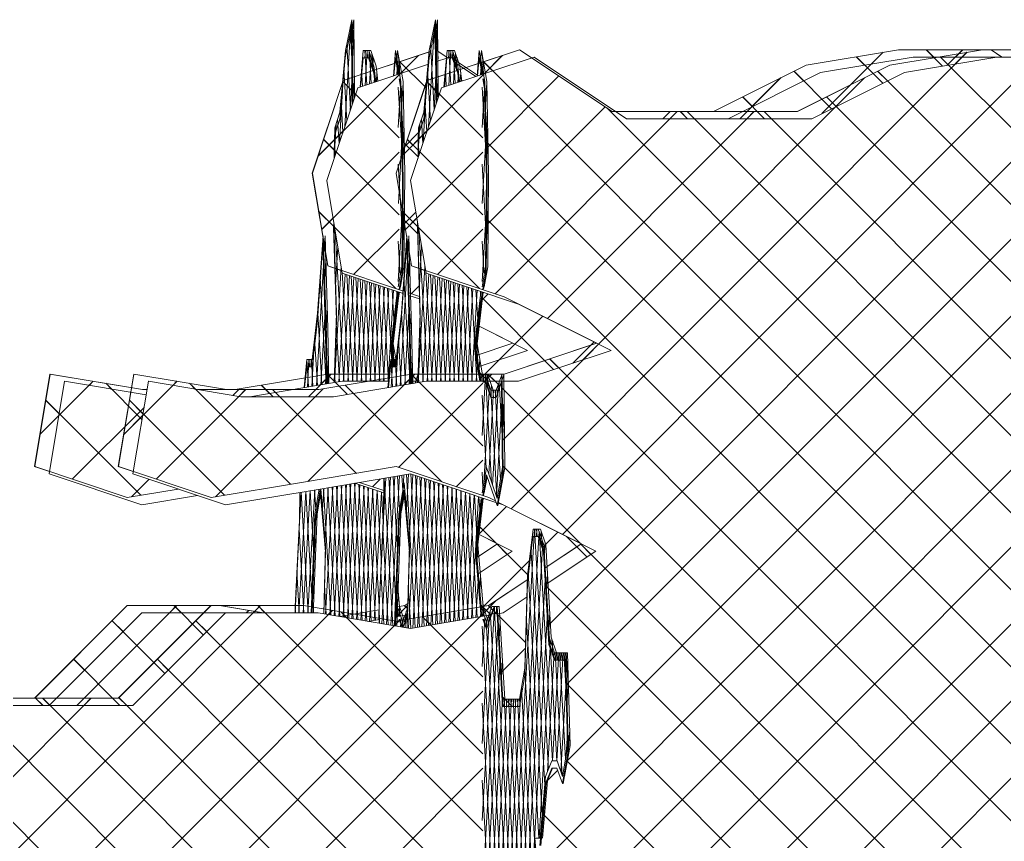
# Model space of a CAD drawing. Header units: millimetres. Extents: x -35517 to 139323, y -3702 to 5999.
# Drawn here: x 14673 to 15675, y 5162 to 5998 of the extents above; entities that cross this region are included whole.
import ezdxf

# ---------------------------------------------------------------- set-up
doc = ezdxf.new("R2010")
doc.units = ezdxf.units.MM
doc.layers.add('G-IMPT', color=8, linetype='Continuous', lineweight=5)
doc.layers.add('L-PLNT', color=71, linetype='Continuous', lineweight=5)

# ---------------------------------------------------------------- blocks, each defined once
blk = doc.blocks.new('SVA_Shades of Green Tree - Australian_Tree_based_on_Leopard_Tree_2901-V229-GENERAL SOUTH ELEVATION')
at = {"layer": 'G-IMPT'}
for p, q in [((-4819.6, 5889.4), (-4813.6, 5993.7)), ((-4812.3, 5958.6), (-4814.1, 5991)), ((-4811.9, 5983.5), (-4811.4, 5993.7)), ((-4810, 5958.6), (-4811.9, 5991)), ((-4813.8, 5906.9), (-4817.7, 5973.5)), ((-4797.1, 5932), (-4799.1, 5966.9)), ((-4799, 5931.3), (-4797, 5966.9)), ((-4796.5, 5959.5), (-4796.9, 5966.9)), ((-4795.2, 5959.5), (-4794.7, 5966.9)), ((-4792.6, 5933.5), (-4794.4, 5964.2)), ((-4791.4, 5949.9), (-4792.2, 5964.2)), ((-4714.6, 5959.5), (-4726.5, 5967.4)), ((-4714.7, 5959.5), (-4726.5, 5967.3)), ((-4333.9, 5902.6), (-4271.5, 5965.1)), ((-4283.5, 5953.2), (-4271.6, 5965.1)), ((-4220.3, 5960.3), (-4227.7, 5967.7)), ((-4211, 5951.1), (-4227.6, 5967.7)), ((-4206.4, 5951.9), (-4190.6, 5967.7)), ((-4198.1, 5960.3), (-4190.7, 5967.7)), ((-4846.8, 5859.4), (-4744.5, 5961.8)), ((-4794.4, 5932.9), (-4792.8, 5959.7)), ((-4791.2, 5949.4), (-4790.6, 5959.7)), ((-4765.9, 5942.4), (-4767, 5961)), ((-4766.6, 5942.2), (-4765.9, 5954.7)), ((-4763.7, 5943.1), (-4764.8, 5961)), ((-4764.3, 5942.9), (-4763.7, 5954.7)), ((-4754.4, 5946.2), (-4763.6, 5955.5)), ((-4736.5, 5928.5), (-4763.5, 5955.5)), ((-4763.1, 5943.3), (-4744.7, 5961.8)), ((-4686.2, 5940.5), (-4707.8, 5954.9)), ((-4290.4, 5952.1), (-4298.9, 5960.5)), ((-4271.9, 5933.6), (-4298.7, 5960.5)), ((-4825.1, 5872.9), (-4821, 5944.3)), ((-4817.7, 5895.2), (-4820.7, 5947.5)), ((-4801.5, 5930.5), (-4802.5, 5947.1)), ((-4789.8, 5934.4), (-4789.1, 5945)), ((-4787.5, 5935.2), (-4786.9, 5945)), ((-4352.6, 5935.9), (-4362.5, 5945.8)), ((-4324.1, 5907.5), (-4362.3, 5945.8)), ((-4808.7, 5922.2), (-4821.7, 5935.2)), ((-4764.4, 5878), (-4821.5, 5935.2)), ((-4814.1, 5905.9), (-4812.1, 5941)), ((-4811.3, 5916.3), (-4809.9, 5941)), ((-4803.6, 5929.8), (-4802.9, 5942.4)), ((-4788.2, 5935), (-4788.4, 5938.2)), ((-4786, 5935.7), (-4786.2, 5938.2)), ((-4765.2, 5888.5), (-4762.5, 5934.4)), ((-4761.6, 5911.9), (-4760.3, 5934.4)), ((-4417.4, 5897.4), (-4375.8, 5939.1)), ((-4405.5, 5909.4), (-4375.9, 5939.1)), ((-4761, 5858.6), (-4765.2, 5929.7)), ((-4821.5, 5883.6), (-4823.4, 5916.2)), ((-4404.8, 5909.8), (-4414.7, 5919.7)), ((-4392.3, 5897.4), (-4414.5, 5919.7)), ((-4495.8, 5897.4), (-4488.4, 5904.8)), ((-4495.7, 5897.4), (-4488.3, 5904.8)), ((-4470.7, 5897.4), (-4478.1, 5904.8)), ((-4470.6, 5897.4), (-4478, 5904.8)), ((-4827.7, 5888.2), (-4824.5, 5897.5)), ((-4825.4, 5872), (-4826.9, 5897.1)), ((-4758.8, 5858.6), (-4761.4, 5903.6)), ((-4846.9, 5859.4), (-4820.9, 5885.4)), ((-4830.2, 5863.7), (-4828.5, 5892.3)), ((-4760.7, 5867.2), (-4743.5, 5884.4)), ((-4828.3, 5863.4), (-4841.2, 5876.4)), ((-4764.4, 5799.5), (-4841.1, 5876.4)), ((-4829.3, 5860.4), (-4830.1, 5874.3)), ((-4765.1, 5811.2), (-4761.4, 5875.6)), ((-4745, 5858.5), (-4760.9, 5874.4)), ((-4760.5, 5853.1), (-4759.2, 5875.6)), ((-4843.1, 5784.7), (-4764.4, 5863.5)), ((-4761.3, 5783.8), (-4765.2, 5851.3)), ((-4759, 5783.8), (-4760.3, 5806.4)), ((-4829.9, 5786.6), (-4846.3, 5803)), ((-4767.7, 5724.4), (-4846.1, 5803)), ((-4843.2, 5784.7), (-4831.5, 5796.4)), ((-4765.2, 5731.7), (-4761.1, 5802.1)), ((-4760.7, 5770.6), (-4758.9, 5802.1)), ((-4760.5, 5789), (-4747.2, 5802.3)), ((-4745.5, 5780.6), (-4760.5, 5795.6)), ((-4830.5, 5780.4), (-4830.1, 5787.5)), ((-4810.6, 5738.8), (-4764.4, 5785.1)), ((-4820.5, 5630.1), (-4829.3, 5783.2)), ((-4840.9, 5747.5), (-4842.3, 5771.2)), ((-4838.7, 5747.5), (-4840.1, 5771.2)), ((-4829, 5728.1), (-4826.7, 5767.2)), ((-4763.1, 5737.9), (-4765.2, 5772.9)), ((-4848.5, 5625.7), (-4841.1, 5753.8)), ((-4840.1, 5733), (-4838.9, 5753.8)), ((-4830.2, 5628.7), (-4823.3, 5747)), ((-4838.5, 5627.3), (-4844.8, 5735.5)), ((-4825.6, 5629.5), (-4819.2, 5739.2)), ((-4815.9, 5630.1), (-4822.4, 5741.3)), ((-4821, 5630.1), (-4814.8, 5737.7)), ((-4811.4, 5630.1), (-4817.7, 5738.6)), ((-4816.5, 5630.1), (-4810.3, 5736.2)), ((-4806.9, 5630.1), (-4813.1, 5737.1)), ((-4811.9, 5630.1), (-4805.9, 5734.7)), ((-4802.3, 5630.1), (-4808.4, 5735.5)), ((-4797.8, 5630.1), (-4803.8, 5734)), ((-4760.9, 5737.9), (-4761, 5739.3)), ((-4807.4, 5630.1), (-4801.4, 5733.2)), ((-4802.8, 5630.1), (-4797, 5731.7)), ((-4793.2, 5630.1), (-4799.2, 5732.5)), ((-4798.3, 5630.1), (-4792.5, 5730.2)), ((-4788.7, 5630.1), (-4794.5, 5730.9)), ((-4793.8, 5630.1), (-4788, 5728.7)), ((-4784.1, 5630.1), (-4789.9, 5729.4)), ((-4789.2, 5630.1), (-4783.6, 5727.3)), ((-4779.6, 5630.1), (-4785.3, 5727.8)), ((-4784.7, 5630.1), (-4779.1, 5725.8)), ((-4775.1, 5630.1), (-4780.6, 5726.3)), ((-4780.1, 5630.1), (-4774.7, 5724.3)), ((-4771.4, 5644.9), (-4776, 5724.7)), ((-4751.9, 5719.2), (-4744, 5727.1)), ((-4775.6, 5630.1), (-4770.2, 5722.8)), ((-4769.6, 5693.2), (-4771.4, 5723.2)), ((-4766.5, 5718.3), (-4766.7, 5721.6)), ((-4764.3, 5718.3), (-4764.4, 5719.7)), ((-4754.4, 5720), (-4743.7, 5716.4)), ((-4680.4, 5712.4), (-4673.7, 5719.1)), ((-4607.1, 5641.9), (-4679.9, 5714.9)), ((-4843, 5626.6), (-4847.2, 5699.9)), ((-4843.9, 5626.4), (-4839.6, 5701.6)), ((-4838.6, 5680.7), (-4837.4, 5701.6)), ((-4767.4, 5693.2), (-4767.7, 5697.5)), ((-4681.8, 5632.6), (-4618.1, 5696.4)), ((-4825, 5629.6), (-4828.5, 5689.4)), ((-4853.1, 5624.9), (-4850.3, 5673.3)), ((-4847.5, 5625.8), (-4850.3, 5673.7)), ((-4771.7, 5659.2), (-4771.3, 5666.3)), ((-4769.2, 5644.9), (-4770.7, 5671.3)), ((-4648.6, 5668.9), (-4685.9, 5656.4)), ((-4662.6, 5651.8), (-4646.6, 5667.9)), ((-4587.6, 5648.4), (-4565.9, 5670.2)), ((-4836.3, 5627.7), (-4838.1, 5658.9)), ((-4856.5, 5624.3), (-4858.1, 5652.3)), ((-4857.7, 5624.1), (-4856.1, 5652.3)), ((-4855.5, 5644.9), (-4855.9, 5652.3)), ((-4854.3, 5644.9), (-4853.8, 5652.3)), ((-4852, 5625.1), (-4853.6, 5652.3)), ((-4839.3, 5627.2), (-4838.3, 5645)), ((-4837.1, 5627.6), (-4836.1, 5645)), ((-4770.2, 5644.9), (-4769.8, 5652.1)), ((-4768, 5644.9), (-4767.6, 5652.1)), ((-4856.6, 5614.3), (-4833.5, 5637.4)), ((-4844.7, 5626.3), (-4833.6, 5637.4)), ((-4829.1, 5628.9), (-4837.5, 5637.4)), ((-4816.8, 5616.7), (-4837.4, 5637.4)), ((-4829.5, 5628.8), (-4830.1, 5639.5)), ((-4744.8, 5637.4), (-4752.4, 5637.4)), ((-4744.8, 5637.4), (-4752.4, 5637.4)), ((-4673.5, 5630.1), (-4683, 5639.6)), ((-5129.9, 5575.8), (-5075.7, 5630.1)), ((-5080, 5625.9), (-5075.8, 5630.1)), ((-5057.1, 5622.1), (-5063, 5628)), ((-5026.1, 5591.1), (-5062.9, 5628)), ((-4896.2, 5617.7), (-4904.6, 5626.2)), ((-4892.7, 5614.3), (-4904.5, 5626.2)), ((-4749.7, 5627.9), (-4752.3, 5630.5)), ((-4745.8, 5628.6), (-4745, 5630.9)), ((-4933.6, 5615.7), (-4926.9, 5622.5)), ((-4933.5, 5615.7), (-4926.7, 5622.5)), ((-5110.4, 5597), (-5124.2, 5610.8)), ((-5027.3, 5513.9), (-5124.1, 5610.8)), ((-5097, 5530.3), (-5024, 5603.4)), ((-5130, 5575.8), (-5110.7, 5595.2)), ((-5134.6, 5542.8), (-5135.4, 5543.6)), ((-5134.5, 5542.8), (-5135.2, 5543.6)), ((-5036.6, 5512.4), (-5018.8, 5530.2)), ((-4834.8, 5392.1), (-4827.2, 5523.2)), ((-4830.3, 5391.4), (-4822.6, 5524)), ((-4820.2, 5389.7), (-4827.9, 5523.1)), ((-4825.8, 5390.6), (-4818, 5524.8)), ((-4815.6, 5388.9), (-4823.4, 5523.9)), ((-4821.3, 5389.9), (-4813.4, 5525.5)), ((-4811, 5388.2), (-4818.9, 5524.6)), ((-4816.8, 5389.1), (-4808.9, 5526)), ((-4806.4, 5387.4), (-4814.4, 5525.4)), ((-4812.3, 5388.4), (-4804.4, 5524.5)), ((-4801.8, 5386.6), (-4809.9, 5526.1)), ((-4807.8, 5387.6), (-4800, 5523)), ((-4797.3, 5385.9), (-4805.3, 5524.8)), ((-4804.5, 5527), (-4780, 5518.9)), ((-4792.7, 5386), (-4800.7, 5523.3)), ((-4791.5, 5522.7), (-4783.6, 5530.5)), ((-4867.1, 5461.4), (-4863.9, 5517.1)), ((-4866.5, 5394.2), (-4859.3, 5517.9)), ((-4856.8, 5394.2), (-4863.9, 5517.1)), ((-4861.9, 5394.2), (-4854.7, 5518.7)), ((-4853.2, 5411.3), (-4859.4, 5517.9)), ((-4857.4, 5394.2), (-4850.1, 5519.4)), ((-4851.4, 5458.3), (-4854.9, 5518.6)), ((-4849.2, 5499.4), (-4850.4, 5519.4)), ((-4842.2, 5499.6), (-4840.9, 5521)), ((-4833.9, 5392), (-4841.4, 5520.9)), ((-4839.5, 5468.2), (-4836.4, 5521.7)), ((-4839.3, 5392.9), (-4831.8, 5522.5)), ((-4829.4, 5391.2), (-4836.9, 5521.6)), ((-4824.8, 5390.5), (-4832.4, 5522.4)), ((-4803.3, 5386.9), (-4795.5, 5521.5)), ((-4798.8, 5386.1), (-4791, 5520.1)), ((-4788.2, 5386.7), (-4796, 5521.7)), ((-4794.3, 5385.7), (-4786.6, 5518.6)), ((-4784.5, 5400.9), (-4791.4, 5520.2)), ((-4789.7, 5386.5), (-4782.1, 5517.1)), ((-4782.4, 5443.7), (-4786.8, 5518.6)), ((-4780.4, 5486.4), (-4782.1, 5517.1)), ((-4847, 5499.4), (-4847.1, 5500.7)), ((-4683.4, 5474.1), (-4655, 5502.5)), ((-4861.3, 5394.2), (-4866.2, 5479.2)), ((-4665.4, 5465.1), (-4682.7, 5482.4)), ((-4618.1, 5461), (-4602.8, 5476.4)), ((-4849.2, 5458.3), (-4850, 5471.9)), ((-4664.3, 5464.5), (-4684.1, 5451.2)), ((-4654.3, 5453.8), (-4664.6, 5464.2)), ((-4632.7, 5432.4), (-4664.5, 5464.2)), ((-4573.1, 5451.1), (-4594, 5472)), ((-4680.7, 5398.3), (-4630.9, 5448.2)), ((-4865.9, 5394.2), (-4868.3, 5436.5)), ((-4851, 5411.3), (-4851.8, 5424.9)), ((-4838.5, 5392.8), (-4840.3, 5422.5)), ((-4765.8, 5391.1), (-4766.6, 5405.9)), ((-4763.5, 5390.8), (-4764.4, 5405.9)), ((-5092.3, 5299.8), (-4990.7, 5401.6)), ((-4998.2, 5394.2), (-4990.8, 5401.6)), ((-4986.2, 5394.2), (-4993.6, 5401.6)), ((-4963.6, 5371.6), (-4993.4, 5401.6)), ((-4919.9, 5394.2), (-4917.4, 5396.6)), ((-4919.8, 5394.2), (-4917.3, 5396.6)), ((-4784.7, 5397.2), (-4824.8, 5390.5)), ((-4784.7, 5397.2), (-4824.8, 5390.5)), ((-4767.8, 5389.5), (-4755.5, 5401.9)), ((-4767.2, 5390.2), (-4755.5, 5402)), ((-4766.8, 5390.3), (-4766.2, 5400.7)), ((-4764.5, 5390.7), (-4763.9, 5400.7)), ((-4755.6, 5398.4), (-4758.7, 5401.5)), ((-4755.6, 5398.6), (-4758.5, 5401.5)), ((-4758.3, 5379.4), (-4757.4, 5394.4)), ((-4756.1, 5380.7), (-4757, 5395.8)), ((-4670.8, 5392.1), (-4681, 5402.3)), ((-5045.4, 5375.1), (-5056.5, 5386.2)), ((-5002.7, 5332.4), (-5056.4, 5386.2)), ((-4785.1, 5387.2), (-4784.8, 5392.1)), ((-4762.8, 5380.1), (-4762.3, 5389.5)), ((-4760.6, 5379.8), (-4760.9, 5385.5)), ((-4760.6, 5379.8), (-4760.1, 5389.5)), ((-4758.6, 5384), (-4758.7, 5385.5)), ((-5084.6, 5335.9), (-5095.7, 5347)), ((-5048.5, 5299.8), (-5095.6, 5347)), ((-5126.9, 5299.8), (-5134.9, 5307.8)), ((-5126.8, 5299.8), (-5134.7, 5307.8))]:
    blk.add_line(p, q, dxfattribs=at)
at = {"layer": 'G-IMPT', "flags": 128}
for points in [[(-4830.2, 5857.5), (-4829.9, 5888.2), (-4824.5, 5904), (-4819, 5966.9), (-4812.6, 5998.3), (-4811.8, 5912.8)], [(-4812, 5990.5), (-4810.4, 5998.3), (-4809.7, 5919.3)], [(-4732.5, 5965.9), (-4821.3, 5936.3), (-4852.7, 5841.9), (-4837, 5747.5), (-4822.6, 5742.7)], [(-4732.6, 5965.8), (-4821.2, 5936.3), (-4852.6, 5841.9), (-4836.9, 5747.5), (-4760, 5721.9)], [(-4804, 5929.7), (-4800.8, 5966.9), (-4795.3, 5966.9), (-4789.9, 5951.1), (-4788, 5935)], [(-4799.2, 5959.5), (-4798.6, 5966.9), (-4793.1, 5966.9), (-4787.6, 5951.1), (-4785.9, 5935.7)], [(-4770.2, 5940.9), (-4768, 5966.9), (-4762.5, 5935.4), (-4760.7, 5841), (-4761.6, 5746.7), (-4765.2, 5726.3)], [(-4766.7, 5955.8), (-4765.8, 5966.9), (-4760.3, 5935.4), (-4758.5, 5841), (-4759.4, 5746.7), (-4762.9, 5726.3)], [(-4150.4, 5960.3), (-4161.5, 5967.7), (-4255.8, 5967.7), (-4350, 5952), (-4444.2, 5904.8), (-4543.8, 5904.8)], [(-4150.6, 5960.3), (-4161.6, 5967.7), (-4255.9, 5967.7), (-4350.1, 5952), (-4444.4, 5904.8), (-4543.8, 5904.8)], [(-4830.5, 5628.7), (-4828.1, 5699.5), (-4830.8, 5791.9)], [(-4861.1, 5623.6), (-4858.2, 5652.3), (-4852.7, 5652.3), (-4847.3, 5699.5), (-4841.8, 5778.1), (-4839.1, 5683.8), (-4838, 5627.4)], [(-4840.9, 5759.8), (-4839.6, 5778.1), (-4836.8, 5683.8), (-4835.8, 5627.8)], [(-4766, 5721.4), (-4767.1, 5715.2), (-4772.5, 5668.1), (-4768.5, 5644.9)], [(-4763.9, 5720.7), (-4764.9, 5715.2), (-4770.3, 5668.1), (-4767.1, 5649.2)], [(-4683.6, 5686.5), (-4648.4, 5668.9), (-4685.9, 5656.4)], [(-4856.7, 5644.9), (-4856, 5652.3), (-4852, 5652.3)], [(-5021, 5621.7), (-5025.5, 5621.7), (-5119.8, 5637.4), (-5135.5, 5543.1), (-5120.2, 5538)], [(-5021, 5621.7), (-5025.4, 5621.7), (-5119.6, 5637.4), (-5135.3, 5543.1), (-5041.1, 5511.6), (-4989.2, 5520.3)], [(-4773.8, 5637.4), (-4836.9, 5637.4), (-4931.1, 5621.7), (-4969.7, 5621.7)], [(-4773.8, 5637.4), (-4837, 5637.4), (-4931.3, 5621.7), (-4969.7, 5621.7)], [(-4748.1, 5628.2), (-4745.2, 5636.6), (-4745.1, 5628.7)], [(-4869.8, 5394.2), (-4870, 5400.7), (-4865.5, 5495.1), (-4865.3, 5516.9)], [(-4845.6, 5520.2), (-4850, 5495.1), (-4853.6, 5400.7), (-4853.8, 5394.2)], [(-4844.3, 5515.1), (-4847.8, 5495.1), (-4851.4, 5400.7), (-4851.6, 5394.2)], [(-4841.1, 5393.2), (-4839.1, 5463.6), (-4844, 5520.4)], [(-4683.6, 5474.2), (-4664.1, 5464.5), (-4684.1, 5451.1)], [(-4766.4, 5428.5), (-4764, 5400.7), (-4758.5, 5385), (-4755.7, 5393)], [(-4755.4, 5403.6), (-4758.5, 5401.6), (-4767.5, 5400.1)], [(-4755.4, 5403.5), (-4758.4, 5401.6), (-4767.5, 5400)], [(-4767, 5410.8), (-4766.2, 5400.7), (-4760.7, 5385), (-4755.5, 5399.9)], [(-4902.5, 5394.2), (-4946.8, 5401.6), (-5041.1, 5401.6), (-5135.3, 5307.2), (-5355.9, 5307.2)], [(-4902.7, 5394.2), (-4947, 5401.6), (-5041.2, 5401.6), (-5135.5, 5307.2), (-5355.9, 5307.2)]]:
    blk.add_lwpolyline(points, dxfattribs=at)
at = {"layer": 'L-PLNT'}
for p, q in [((-4812.8, 5990.9), (-4819.1, 5959.5)), ((-4812, 5912.3), (-4812.8, 5990.9)), ((-4812.8, 5990.9), (-4812, 5990.9)), ((-4812, 5990.9), (-4811.3, 5914.4)), ((-4819.1, 5959.5), (-4824.6, 5896.6)), ((-4800.9, 5959.5), (-4803.5, 5929.9)), ((-4795.4, 5959.5), (-4800.9, 5959.5)), ((-4790, 5943.7), (-4795.4, 5959.5)), ((-4795.4, 5959.5), (-4794.7, 5959.5)), ((-4794.7, 5959.5), (-4789.2, 5943.7)), ((-4768.1, 5959.5), (-4769.7, 5941.1)), ((-4765.2, 5942.6), (-4768.1, 5959.5)), ((-4768.1, 5959.5), (-4767.4, 5959.5)), ((-4767.4, 5959.5), (-4764.5, 5942.9)), ((-4715.6, 5959.2), (-4726.4, 5955.6)), ((-4712.2, 5960.3), (-4714.8, 5959.5)), ((-4711, 5959.5), (-4712.2, 5960.3)), ((-4684.4, 5941.7), (-4708.9, 5958.1)), ((-4241, 5960.3), (-4335.3, 5944.6)), ((-4155.7, 5960.3), (-4241, 5960.3)), ((-4734.4, 5952.9), (-4806.5, 5928.9)), ((-4335.3, 5944.6), (-4429.5, 5897.4)), ((-4788.9, 5934.7), (-4790, 5943.7)), ((-4790, 5943.7), (-4789.2, 5943.7)), ((-4789.2, 5943.7), (-4788.2, 5934.9)), ((-4762.6, 5928), (-4764.4, 5938.2)), ((-4763.7, 5938.2), (-4761.9, 5928)), ((-4806.5, 5928.9), (-4837.9, 5834.5)), ((-4806.5, 5928.9), (-4806.5, 5928.9)), ((-4760.8, 5833.7), (-4762.6, 5928)), ((-4762.6, 5928), (-4761.9, 5928)), ((-4761.9, 5928), (-4760.1, 5833.7)), ((-4824.6, 5896.6), (-4830.1, 5880.8)), ((-4830.1, 5880.8), (-4830.3, 5857.3)), ((-4837.9, 5834.5), (-4822.2, 5740.1)), ((-4837.9, 5834.5), (-4837.9, 5834.5)), ((-4761.7, 5739.3), (-4760.8, 5833.7)), ((-4760.1, 5833.7), (-4761, 5739.3)), ((-4760.8, 5833.7), (-4760.1, 5833.7)), ((-4830.9, 5792.6), (-4831, 5786.5)), ((-4831, 5786.5), (-4828.2, 5692.1)), ((-4841.9, 5770.7), (-4847.4, 5692.1)), ((-4839.2, 5676.4), (-4841.9, 5770.7)), ((-4841.9, 5770.7), (-4841.2, 5770.7)), ((-4841.2, 5770.7), (-4838.4, 5676.4)), ((-4822.2, 5740.1), (-4760.2, 5719.4)), ((-4822.2, 5740.1), (-4822.2, 5740.1)), ((-4764.4, 5723.8), (-4761.7, 5739.3)), ((-4761, 5739.3), (-4763.7, 5723.8)), ((-4761.7, 5739.3), (-4761, 5739.3)), ((-4767.2, 5707.8), (-4764.9, 5721)), ((-4764.2, 5720.8), (-4766.5, 5707.8)), ((-4754.3, 5717.5), (-4743.6, 5713.9)), ((-4772.7, 5660.7), (-4767.2, 5707.8)), ((-4766.5, 5707.8), (-4771.9, 5660.7)), ((-4767.2, 5707.8), (-4766.5, 5707.8)), ((-4847.4, 5692.1), (-4852.8, 5644.9)), ((-4828.2, 5692.1), (-4830.3, 5628.7)), ((-4683.6, 5686.5), (-4633.7, 5661.5)), ((-4838.2, 5627.4), (-4839.2, 5676.4)), ((-4839.2, 5676.4), (-4838.4, 5676.4)), ((-4838.4, 5676.4), (-4837.5, 5627.5)), ((-4769.9, 5644.9), (-4772.7, 5660.7)), ((-4772.7, 5660.7), (-4771.9, 5660.7)), ((-4771.9, 5660.7), (-4769.2, 5644.9)), ((-4633.7, 5661.5), (-4683.9, 5644.8)), ((-4858.3, 5644.9), (-4860.5, 5623.7)), ((-4852.8, 5644.9), (-4858.3, 5644.9)), ((-5104.9, 5630.1), (-5120.6, 5535.7)), ((-5021.9, 5616.2), (-5104.9, 5630.1)), ((-5104.9, 5630.1), (-5104.9, 5630.1)), ((-4822.2, 5630.1), (-4916.4, 5614.3)), ((-4774.5, 5630.1), (-4822.2, 5630.1)), ((-4745, 5630.1), (-4752.3, 5630.1)), ((-5120.6, 5535.7), (-5120.7, 5535.7)), ((-5120.6, 5535.7), (-5026.4, 5504.2)), ((-4809.5, 5526.2), (-4780, 5516.4)), ((-5026.4, 5504.2), (-4969.5, 5513.7)), ((-4865.3, 5516.9), (-4865.6, 5487.7)), ((-4850.1, 5487.7), (-4844.6, 5519.1)), ((-4844.4, 5516.3), (-4849.4, 5487.7)), ((-4844.6, 5519.1), (-4839.2, 5456.2)), ((-4760.2, 5509.8), (-4758.5, 5509.2)), ((-4865.6, 5487.7), (-4870.1, 5394.2)), ((-4853.7, 5394.2), (-4850.1, 5487.7)), ((-4849.4, 5487.7), (-4853, 5394.2)), ((-4850.1, 5487.7), (-4849.4, 5487.7)), ((-4683.6, 5474.2), (-4649.4, 5457.1)), ((-4839.2, 5456.2), (-4841, 5393.2)), ((-4649.4, 5457.1), (-4683.8, 5434.1)), ((-4766.3, 5393.3), (-4767.3, 5404.8)), ((-4767.1, 5410.6), (-4765.6, 5393.3)), ((-5026.4, 5394.2), (-5120.6, 5299.8)), ((-4941.1, 5394.2), (-5026.4, 5394.2)), ((-5026.4, 5394.2), (-5026.4, 5394.2)), ((-4765.3, 5390.5), (-4766.3, 5393.3)), ((-4766.3, 5393.3), (-4765.6, 5393.3)), ((-4765.6, 5393.3), (-4764.6, 5390.7)), ((-4784.7, 5387.3), (-4795.2, 5385.5)), ((-4755.8, 5392.1), (-4767.8, 5390.1)), ((-4761.6, 5379.9), (-4764.4, 5387.9)), ((-4763.7, 5387.9), (-4760.9, 5379.8)), ((-4755.7, 5392.2), (-4760.1, 5379.7))]:
    blk.add_line(p, q, dxfattribs=at)
blk = doc.blocks.new('SVA_Shades of Green Tree - Australian_Tree_based_on_Leopard_Tree_2901-V232-GENERAL SOUTH ELEVATION')
at = {"layer": 'G-IMPT'}
for p, q in [((-4734.3, 5889.4), (-4728.3, 5993.7)), ((-4727, 5958.6), (-4728.8, 5991)), ((-4726.7, 5983.5), (-4726.1, 5993.7)), ((-4724.7, 5958.6), (-4726.6, 5991)), ((-4623.6, 5134.8), (-3785.4, 5974.4)), ((-4728.5, 5906.9), (-4732.4, 5973.5)), ((-4711.8, 5932), (-4713.8, 5966.9)), ((-4713.7, 5931.3), (-4711.7, 5966.9)), ((-4711.2, 5959.5), (-4711.6, 5966.9)), ((-4709.9, 5959.5), (-4709.5, 5966.9)), ((-4707.3, 5933.5), (-4709.1, 5964.2)), ((-4706.1, 5949.9), (-4706.9, 5964.2)), ((-4650.3, 5500.2), (-4186.2, 5965.1)), ((-4598.1, 5474.1), (-4105.3, 5967.7)), ((-4198.2, 5953.2), (-4186.4, 5965.1)), ((-4761.5, 5859.4), (-4659.2, 5961.8)), ((-4709.1, 5932.9), (-4707.5, 5959.7)), ((-4705.9, 5949.4), (-4705.3, 5959.7)), ((-4680.6, 5942.4), (-4681.7, 5961)), ((-4681.3, 5942.2), (-4680.6, 5954.7)), ((-4678.4, 5943.1), (-4679.5, 5961)), ((-4679, 5942.9), (-4678.4, 5954.7)), ((-4669.1, 5946.2), (-4678.3, 5955.5)), ((-3410.1, 4685.3), (-4678.2, 5955.5)), ((-4677.9, 5943.3), (-4659.4, 5961.8)), ((-4205.1, 5952.1), (-4213.6, 5960.5)), ((-3340.3, 5085.9), (-4213.4, 5960.5)), ((-4739.8, 5872.9), (-4735.7, 5944.3)), ((-4732.4, 5895.2), (-4735.4, 5947.5)), ((-4716.3, 5930.5), (-4717.2, 5947.1)), ((-4704.5, 5934.4), (-4703.9, 5945)), ((-4702.2, 5935.2), (-4701.6, 5945)), ((-4612.2, 5381.6), (-4046.7, 5948)), ((-4601, 5079), (-3733.1, 5948.4)), ((-4267.3, 5935.9), (-4277.2, 5945.8)), ((-3392.5, 5059.8), (-4277, 5945.8)), ((-4723.4, 5922.2), (-4736.4, 5935.2)), ((-4679.1, 5878), (-4736.2, 5935.2)), ((-4728.8, 5905.9), (-4726.8, 5941)), ((-4726, 5916.3), (-4724.6, 5941)), ((-4718.4, 5929.8), (-4717.6, 5942.4)), ((-4702.9, 5935), (-4703.1, 5938.2)), ((-4700.7, 5935.7), (-4700.9, 5938.2)), ((-4679.9, 5888.5), (-4677.2, 5934.4)), ((-4676.3, 5911.9), (-4675, 5934.4)), ((-4675.4, 5867.2), (-4601.7, 5941)), ((-4658.7, 5570.2), (-4290.5, 5939.1)), ((-4320.2, 5909.4), (-4290.6, 5939.1)), ((-4675.8, 5858.6), (-4679.9, 5929.7)), ((-4736.2, 5883.6), (-4738.1, 5916.2)), ((-4593.9, 5321.4), (-3999.7, 5916.6)), ((-4590.3, 5011.3), (-3686.1, 5917)), ((-4319.5, 5909.8), (-4329.4, 5919.7)), ((-3410.2, 4999.1), (-4329.2, 5919.7)), ((-4675.2, 5789), (-4554.7, 5909.7)), ((-4666.6, 5719.2), (-4481.3, 5904.8)), ((-4613.4, 5694.1), (-4403, 5904.8)), ((-4593.3, 5243.6), (-3933.2, 5904.8)), ((-3356.9, 4710.4), (-4553, 5908.5)), ((-4488.8, 5897.4), (-4481.4, 5904.8)), ((-4463.7, 5897.4), (-4471.1, 5904.8)), ((-3312.7, 4744.6), (-4471, 5904.8)), ((-4410.5, 5897.4), (-4403.1, 5904.8)), ((-4385.4, 5897.4), (-4392.8, 5904.8)), ((-3268.5, 4778.7), (-4392.7, 5904.8)), ((-4742.4, 5888.2), (-4739.2, 5897.5)), ((-4740.1, 5872), (-4741.6, 5897.1)), ((-4673.5, 5858.6), (-4676.1, 5903.6)), ((-4587.9, 4935.3), (-3626.9, 5898)), ((-4761.6, 5859.4), (-4735.6, 5885.4)), ((-4744.9, 5863.7), (-4743.2, 5892.3)), ((-4743, 5863.4), (-4756, 5876.4)), ((-4679.1, 5799.5), (-4755.8, 5876.4)), ((-4744, 5860.4), (-4744.8, 5874.3)), ((-4679.8, 5811.2), (-4676.1, 5875.6)), ((-3789.1, 4986.5), (-4675.6, 5874.4)), ((-4675.2, 5853.1), (-4673.9, 5875.6)), ((-4553.2, 4891.6), (-3571.3, 5875.2)), ((-4757.8, 5784.7), (-4679.1, 5863.5)), ((-4676, 5783.8), (-4679.9, 5851.3)), ((-4673.8, 5783.8), (-4675.1, 5806.4)), ((-4503.1, 4863.4), (-3560.1, 5808)), ((-4744.6, 5786.6), (-4761, 5803)), ((-4682.4, 5724.4), (-4760.8, 5803)), ((-4757.9, 5784.7), (-4746.3, 5796.4)), ((-4679.9, 5731.7), (-4675.8, 5802.1)), ((-4675.4, 5770.6), (-4673.6, 5802.1)), ((-3846.8, 4965.8), (-4675.2, 5795.6)), ((-4745.2, 5780.4), (-4744.8, 5787.5)), ((-4725.3, 5738.8), (-4679.1, 5785.1)), ((-4735.2, 5630.1), (-4744.1, 5783.2)), ((-4755.6, 5747.5), (-4757, 5771.2)), ((-4753.4, 5747.5), (-4754.8, 5771.2)), ((-4743.7, 5728.1), (-4741.4, 5767.2)), ((-4677.8, 5737.9), (-4679.9, 5772.9)), ((-4763.2, 5625.7), (-4755.8, 5753.8)), ((-4754.8, 5733), (-4753.6, 5753.8)), ((-4744.9, 5628.7), (-4738, 5747)), ((-4753.2, 5627.3), (-4759.5, 5735.5)), ((-4740.3, 5629.5), (-4733.9, 5739.2)), ((-4730.6, 5630.1), (-4737.1, 5741.3)), ((-4735.7, 5630.1), (-4729.5, 5737.7)), ((-4726.1, 5630.1), (-4732.4, 5738.6)), ((-4731.2, 5630.1), (-4725, 5736.2)), ((-4721.6, 5630.1), (-4727.8, 5737.1)), ((-4726.6, 5630.1), (-4720.6, 5734.7)), ((-4717, 5630.1), (-4723.1, 5735.5)), ((-4712.5, 5630.1), (-4718.5, 5734)), ((-4675.6, 5737.9), (-4675.7, 5739.3)), ((-4722.1, 5630.1), (-4716.1, 5733.2)), ((-4717.5, 5630.1), (-4711.7, 5731.7)), ((-4707.9, 5630.1), (-4713.9, 5732.5)), ((-4713, 5630.1), (-4707.2, 5730.2)), ((-4703.4, 5630.1), (-4709.2, 5730.9)), ((-4708.5, 5630.1), (-4702.7, 5728.7)), ((-4698.9, 5630.1), (-4704.6, 5729.4)), ((-4703.9, 5630.1), (-4698.3, 5727.3)), ((-4694.3, 5630.1), (-4700, 5727.8)), ((-4699.4, 5630.1), (-4693.8, 5725.8)), ((-4689.8, 5630.1), (-4695.3, 5726.3)), ((-4694.8, 5630.1), (-4689.4, 5724.3)), ((-4685.2, 5630.1), (-4690.7, 5724.7)), ((-4690.3, 5630.1), (-4684.9, 5722.8)), ((-4684.3, 5693.2), (-4686.1, 5723.2)), ((-4681.3, 5718.3), (-4681.4, 5721.6)), ((-4679, 5718.3), (-4679.1, 5719.7)), ((-4757.7, 5626.6), (-4761.9, 5699.9)), ((-4758.6, 5626.4), (-4754.3, 5701.6)), ((-4753.3, 5680.7), (-4752.1, 5701.6)), ((-4682.1, 5693.2), (-4682.4, 5697.5)), ((-4739.7, 5629.6), (-4743.2, 5689.4)), ((-4767.8, 5624.9), (-4765, 5673.3)), ((-4762.2, 5625.8), (-4765, 5673.7)), ((-4686.4, 5659.2), (-4686, 5666.3)), ((-4683.9, 5644.7), (-4685.4, 5671.3)), ((-4577.3, 5651.8), (-4561.3, 5667.9)), ((-4751, 5627.7), (-4752.8, 5658.9)), ((-4771.2, 5624.3), (-4772.8, 5652.3)), ((-4772.4, 5624.1), (-4770.8, 5652.3)), ((-4770.2, 5644.9), (-4770.6, 5652.3)), ((-4769, 5644.9), (-4768.5, 5652.3)), ((-4766.7, 5625.1), (-4768.3, 5652.3)), ((-4754, 5627.2), (-4753, 5645)), ((-4751.8, 5627.6), (-4750.8, 5645)), ((-4685.8, 5630.1), (-4684.5, 5652.1)), ((-4683, 5639.6), (-4682.3, 5652.1)), ((-4601.9, 5643.7), (-4611.1, 5652.9)), ((-3870.6, 4911.2), (-4611, 5652.9)), ((-4857.4, 5528.1), (-4748.2, 5637.4)), ((-4759.5, 5626.3), (-4748.3, 5637.4)), ((-4743.8, 5628.9), (-4752.2, 5637.4)), ((-4679.1, 5564.2), (-4752.1, 5637.4)), ((-4744.2, 5628.8), (-4744.8, 5639.5)), ((-4681.2, 5630.1), (-4680.8, 5636.6)), ((-4680.7, 5630.1), (-4681.1, 5636.6)), ((-4679.9, 5574.8), (-4676.3, 5636.5)), ((-4679, 5630.1), (-4678.6, 5636.6)), ((-4678.5, 5630.1), (-4678.9, 5636.6)), ((-4678.1, 5629.2), (-4669.9, 5637.4)), ((-4677.4, 5630.1), (-4670, 5637.4)), ((-4670.2, 5527.2), (-4676.5, 5636.6)), ((-4674.7, 5626.3), (-4674.1, 5636.5)), ((-4673.5, 5622.9), (-4674.3, 5636.6)), ((-4666.6, 5630.1), (-4674, 5637.4)), ((-4661.5, 5625), (-4673.9, 5637.4)), ((-5044.6, 5575.8), (-4990.4, 5630.1)), ((-4994.7, 5625.9), (-4990.5, 5630.1)), ((-4971.9, 5622.1), (-4977.7, 5628)), ((-4874.9, 5525.1), (-4977.6, 5628)), ((-4810.9, 5617.7), (-4819.3, 5626.2)), ((-4720.8, 5527.5), (-4819.2, 5626.2)), ((-4764.9, 5542.3), (-4679.1, 5628.2)), ((-4678.1, 5526.7), (-4672.4, 5625.3)), ((-4670.8, 5615.1), (-4670.2, 5625.3)), ((-4669.2, 5524.3), (-4663.2, 5627.1)), ((-4659.3, 5575), (-4662.5, 5629.3)), ((-5011.7, 5530.3), (-4920.5, 5621.7)), ((-4951.3, 5512.4), (-4841.5, 5622.5)), ((-4927.6, 5614.7), (-4920.6, 5621.7)), ((-4885.8, 5614.3), (-4893.2, 5621.7)), ((-4807.8, 5536.3), (-4893.1, 5621.7)), ((-4849.7, 5614.3), (-4841.6, 5622.5)), ((-4675.6, 5541.4), (-4679.9, 5616)), ((-4673.1, 5535.5), (-4668.1, 5620.9)), ((-4664.7, 5511.5), (-4671.1, 5621.6)), ((-4668.4, 5613.5), (-4668.9, 5621.6)), ((-4661.2, 5529.5), (-4666.5, 5620.9)), ((-4666.3, 5613.5), (-4665.9, 5620.9)), ((-4664.1, 5617.5), (-4664.3, 5620.9)), ((-3865.3, 4827.6), (-4659.2, 5622.8)), ((-5025.1, 5597), (-5038.9, 5610.8)), ((-4942, 5513.9), (-5038.8, 5610.8)), ((-4665.3, 5513.1), (-4659.7, 5610)), ((-4657.1, 5575), (-4659.1, 5609.5)), ((-4658.9, 5585.3), (-4657.5, 5610)), ((-5044.7, 5575.8), (-5025.4, 5595.2)), ((-5049.3, 5542.8), (-5050.1, 5543.6)), ((-5049.2, 5542.8), (-5050, 5543.6)), ((-4706.2, 5522.7), (-4679.1, 5549.8)), ((-4580.1, 5465.1), (-4658.5, 5543.6)), ((-4777.3, 5382.6), (-4768.6, 5533)), ((-4772.8, 5381.8), (-4764, 5533.8)), ((-4764, 5499.4), (-4765.9, 5533.5)), ((-4760.5, 5519), (-4761.4, 5534.2)), ((-4760.2, 5521), (-4759.4, 5534.6)), ((-4756.9, 5499.6), (-4754.8, 5535.3)), ((-4747.9, 5379.2), (-4756.9, 5535)), ((-4754.8, 5378.8), (-4745.9, 5533.4)), ((-4754.2, 5468.2), (-4750.3, 5534.9)), ((-4743.4, 5380), (-4752.4, 5535.8)), ((-4738.9, 5380.7), (-4747.8, 5534.1)), ((-4679, 5521.8), (-4679.9, 5537.6)), ((-4659.1, 5542), (-4659, 5542.7)), ((-4656.8, 5542), (-4656.8, 5542.7)), ((-4781.8, 5383.3), (-4773.2, 5532.3)), ((-4781.8, 5461.4), (-4777.8, 5531.5)), ((-4770.8, 5381.5), (-4779.4, 5531.2)), ((-4767.9, 5411.3), (-4774.9, 5532)), ((-4766.1, 5458.3), (-4770.4, 5532.7)), ((-4750.3, 5378.8), (-4741.4, 5532)), ((-4745.7, 5379.6), (-4736.9, 5530.5)), ((-4734.4, 5381.5), (-4743.2, 5532.5)), ((-4741.1, 5380.4), (-4732.5, 5529)), ((-4729.9, 5382.2), (-4738.5, 5531)), ((-4736.5, 5381.1), (-4728, 5527.5)), ((-4725.4, 5383), (-4733.9, 5529.5)), ((-4731.9, 5381.9), (-4723.6, 5526)), ((-4720.9, 5383.7), (-4729.3, 5527.9)), ((-4727.3, 5382.6), (-4719.1, 5524.5)), ((-4716.4, 5384.5), (-4724.6, 5526.4)), ((-4722.7, 5383.4), (-4714.7, 5523)), ((-4711.9, 5385.2), (-4720, 5524.8)), ((-4707.4, 5386), (-4715.4, 5523.3)), ((-4674.8, 5532.8), (-4677.7, 5516.6)), ((-4676.7, 5521.8), (-4676.8, 5523.2)), ((-4675.9, 5526.7), (-4675.7, 5529.4)), ((-4659, 5529.5), (-4659.1, 5530.8)), ((-4718.2, 5384.2), (-4710.2, 5521.5)), ((-4713.6, 5384.9), (-4705.8, 5520.1)), ((-4702.9, 5386.7), (-4710.7, 5521.7)), ((-4709, 5385.7), (-4701.3, 5518.6)), ((-4698.4, 5387.5), (-4706.1, 5520.2)), ((-4704.4, 5386.5), (-4696.8, 5517.1)), ((-4693.9, 5388.2), (-4701.5, 5518.6)), ((-4699.8, 5387.2), (-4692.4, 5515.6)), ((-4689.4, 5389), (-4696.9, 5517.1)), ((-4695.2, 5388), (-4687.9, 5514.1)), ((-4684.9, 5389.7), (-4692.2, 5515.5)), ((-4685.2, 5473.2), (-4687.6, 5514)), ((-4686.3, 5464.2), (-4683.5, 5512.6)), ((-4682.2, 5499.4), (-4683, 5512.5)), ((-4680, 5499.4), (-4680.2, 5503.4)), ((-4761.7, 5499.4), (-4761.8, 5500.7)), ((-4775.3, 5382.2), (-4781, 5479.2)), ((-4684.1, 5464.2), (-4683.3, 5477)), ((-4683, 5473.2), (-4683.3, 5477.5)), ((-4667.7, 4765.6), (-4626.4, 5479.3)), ((-4665.3, 4728.9), (-4621.9, 5477.5)), ((-4612.4, 5234.9), (-4626.5, 5479.3)), ((-4624.6, 5471.9), (-4624.1, 5479.3)), ((-4623.9, 5471.9), (-4624.3, 5479.3)), ((-4608.3, 5243.4), (-4621.9, 5477.4)), ((-4620.3, 5467.2), (-4619.7, 5477.5)), ((-4618.8, 5463), (-4619.7, 5477.4)), ((-4763.9, 5458.3), (-4764.7, 5471.9)), ((-4690.6, 5388.8), (-4686.3, 5463.4)), ((-4685, 5447.9), (-4684.1, 5463.4)), ((-4661.4, 4717.2), (-4618, 5466.3)), ((-4616.4, 5455.5), (-4615.8, 5466.3)), ((-4579, 5464.5), (-4615.5, 5440)), ((-4569, 5453.8), (-4579.3, 5464.2)), ((-3892.5, 4776.3), (-4579.2, 5464.2)), ((-4616, 5219.2), (-4630.1, 5461.8)), ((-4779.9, 5383), (-4783, 5436.5)), ((-4659.1, 4679.4), (-4615.4, 5433.7)), ((-4618.7, 5187.9), (-4633.1, 5435.7)), ((-4614.2, 5416.3), (-4613.2, 5433.7)), ((-4765.7, 5411.3), (-4766.5, 5424.9)), ((-4686.1, 5389.5), (-4683.6, 5432)), ((-4682.3, 5416.5), (-4681.4, 5432)), ((-4752.4, 5378.5), (-4755, 5422.5)), ((-3920.7, 4726.1), (-4614.4, 5421.1)), ((-5252.7, 4818.4), (-4665.4, 5406.7)), ((-4681.9, 5390.2), (-4665.5, 5406.7)), ((-4680.4, 5390.5), (-4681.3, 5405.9)), ((-4678.2, 5390.8), (-4679.1, 5405.9)), ((-5374.5, 4931.7), (-4905.4, 5401.6)), ((-5322.3, 4905.5), (-4832, 5396.6)), ((-4912.9, 5394.2), (-4905.5, 5401.6)), ((-4900.9, 5394.2), (-4908.3, 5401.6)), ((-4679.1, 5172.1), (-4908.2, 5401.6)), ((-4836.4, 5392.4), (-4832.1, 5396.6)), ((-4817.8, 5389.3), (-4823.6, 5395.2)), ((-4679.1, 5250.5), (-4823.5, 5395.2)), ((-4681.5, 5390.3), (-4680.9, 5400.7)), ((-4679.9, 5182.7), (-4667.2, 5400.7)), ((-4679.9, 5261.1), (-4672.2, 5394.4)), ((-4679.2, 5390.7), (-4678.7, 5400.7)), ((-4665.2, 5393.3), (-4673.4, 5401.5)), ((-4665, 5393.3), (-4673.2, 5401.5)), ((-4643.2, 4904.7), (-4671.7, 5395.8)), ((-4669.3, 5393.3), (-4669.4, 5395.8)), ((-4640.2, 4930.8), (-4667.4, 5400.7)), ((-4665.5, 5393.3), (-4665, 5400.7)), ((-4664.8, 5393.3), (-4665.2, 5400.7)), ((-4640, 4929.5), (-4613.1, 5394.5)), ((-4611.9, 5377.1), (-4610.9, 5394.5)), ((-5270.1, 4879.4), (-4763.9, 5386.4)), ((-4960.1, 5375.1), (-4971.3, 5386.2)), ((-4679.1, 5093.7), (-4971.1, 5386.2)), ((-4769.2, 5381.2), (-4764.1, 5386.4)), ((-4732, 5381.9), (-4740.5, 5390.3)), ((-4679.1, 5329), (-4740.4, 5390.3)), ((-4679.9, 5339.5), (-4677, 5389.5)), ((-4679.9, 5104.2), (-4663.6, 5385.4)), ((-4646.3, 4878.6), (-4675.6, 5385.5)), ((-4675.4, 5379.2), (-4674.8, 5389.5)), ((-4673.3, 5384), (-4673.4, 5385.5)), ((-4635.4, 5363.6), (-4663.8, 5392.1)), ((-4662.4, 5367.9), (-4661.4, 5385.4)), ((-4622, 5164.8), (-4634.8, 5386.9)), ((-4647.3, 4817.6), (-4679.9, 5380.7)), ((-4621.9, 5164.8), (-4610.3, 5365.3)), ((-4603.8, 5243.4), (-4611, 5367.3)), ((-4607.9, 5353), (-4608.8, 5367.3)), ((-4608.6, 5355), (-4608, 5365.3)), ((-4660.4, 5333.3), (-4635.6, 5358.1)), ((-4613.4, 5232.3), (-4606.4, 5354.1)), ((-4608.2, 5243.4), (-4601.8, 5353.5)), ((-4598.4, 5229), (-4605.6, 5353.5)), ((-4604.6, 5346.1), (-4604.1, 5354.1)), ((-4603.7, 5243.4), (-4597.3, 5353.5)), ((-4603, 5346.1), (-4603.4, 5353.5)), ((-4594.8, 5245.7), (-4601.1, 5353.5)), ((-4600.1, 5346.1), (-4599.6, 5353.5)), ((-4598.4, 5346.1), (-4598.9, 5353.5)), ((-4593.9, 5308.3), (-4596.5, 5353.5)), ((-4595.5, 5346.1), (-4595.1, 5353.5)), ((-4591.7, 5308.3), (-4594.3, 5353.5)), ((-4999.3, 5335.9), (-5010.4, 5347)), ((-4679.1, 5015.2), (-5010.3, 5347)), ((-4679.9, 5025.8), (-4661.3, 5346.2)), ((-4660.1, 5328.7), (-4659.1, 5346.2)), ((-4609, 4862.8), (-4636.4, 5336.6)), ((-4599.8, 5232.9), (-4594.4, 5325.1)), ((-4593.4, 5304.3), (-4592.2, 5325.1)), ((-5244, 4748.7), (-4679.1, 5314.5)), ((-4669.1, 4819.2), (-4640.5, 5313.1)), ((-4612.4, 4843.2), (-4639.8, 5317)), ((-4271.9, 4999.5), (-4593.9, 5322.1)), ((-5736, 4648), (-5077.9, 5307.2)), ((-4840.3, 4863), (-5283.7, 5307.2)), ((-4797.7, 4898.8), (-5205.4, 5307.2)), ((-5119.9, 5299.8), (-5127.3, 5307.2)), ((-4755.2, 4934.7), (-5127.1, 5307.2)), ((-5085.4, 5299.8), (-5078, 5307.2)), ((-5041.6, 5299.8), (-5049.6, 5307.8)), ((-4712.7, 4970.5), (-5049.4, 5307.8)), ((-4678.6, 4969.7), (-4659, 5306.9)), ((-4676.1, 4933.8), (-4654.5, 5306.3)), ((-4673.6, 4898), (-4650, 5306.3)), ((-4671.2, 4862.1), (-4645.5, 5306.3)), ((-4649.1, 5299), (-4659, 5308.8)), ((-4619.2, 4647.1), (-4657.4, 5306.3)), ((-4657.3, 5299), (-4656.8, 5306.9)), ((-4654.8, 5299), (-4655.2, 5306.3)), ((-4616.4, 4676.2), (-4652.9, 5306.3)), ((-4652.8, 5299), (-4652.3, 5306.3)), ((-4650.2, 5299), (-4650.6, 5306.3)), ((-4615.1, 4733.7), (-4648.3, 5306.3)), ((-4648.2, 5299), (-4647.8, 5306.3)), ((-4645.7, 5299), (-4646.1, 5306.3)), ((-4613.8, 4788.6), (-4643.8, 5306.3)), ((-4643.7, 5299), (-4643.2, 5306.3)), ((-4641.3, 5301.9), (-4641.6, 5306.3)), ((-4647.8, 4747.8), (-4679.9, 5302.3)), ((-4594.3, 5248.9), (-4592.9, 5272.8)), ((-4592.1, 5248.9), (-4590.7, 5272.8)), ((-4332.8, 4982.1), (-4593.4, 5243.1)), ((-4592.6, 5245.7), (-4592.7, 5247)), ((-5288.4, 4625.8), (-4679.1, 5236.1)), ((-4613.4, 5223.5), (-4602.9, 5234)), ((-4645.2, 4624.9), (-4679.9, 5223.9)), ((-4613.4, 5223.3), (-4618.5, 5164.8)), ((-4613.8, 5219.2), (-4614, 5222)), ((-4616.5, 5187.9), (-4616.9, 5194.4)), ((-4381.1, 4952), (-4617.4, 5188.7))]:
    blk.add_line(p, q, dxfattribs=at)
at = {"layer": 'G-IMPT', "flags": 128}
for points in [[(-4076.2, 5967.7), (-4170.5, 5967.7), (-4264.7, 5952), (-4358.9, 5904.8), (-4547.4, 5904.8), (-4641.7, 5967.7), (-4735.9, 5936.3), (-4767.3, 5841.9), (-4751.6, 5747.5), (-4657.4, 5716.1), (-4563.1, 5668.9), (-4657.4, 5637.4), (-4751.6, 5637.4), (-4845.9, 5621.7), (-4940.1, 5621.7), (-5034.3, 5637.4), (-5050, 5543.1), (-4955.8, 5511.6), (-4861.6, 5527.4), (-4767.3, 5543.1), (-4673.1, 5511.6), (-4666.3, 5508.2)], [(-4745, 5857.5), (-4744.7, 5888.2), (-4739.2, 5904), (-4733.7, 5966.9), (-4727.3, 5998.3), (-4726.5, 5912.8)], [(-4726.7, 5990.5), (-4725.1, 5998.3), (-4724.4, 5919.3)], [(-4629.5, 5959.5), (-4641.8, 5967.7), (-4736, 5936.3), (-4767.4, 5841.9), (-4751.7, 5747.5), (-4737.3, 5742.7)], [(-4718.7, 5929.7), (-4715.5, 5966.9), (-4710, 5966.9), (-4704.6, 5951.1), (-4702.7, 5935)], [(-4713.9, 5959.5), (-4713.3, 5966.9), (-4707.8, 5966.9), (-4702.4, 5951.1), (-4700.6, 5935.7)], [(-4685, 5940.9), (-4682.7, 5966.9), (-4677.2, 5935.4), (-4675.4, 5841), (-4676.3, 5746.7), (-4679.9, 5726.3)], [(-4681.4, 5955.8), (-4680.5, 5966.9), (-4675, 5935.4), (-4673.2, 5841), (-4674.1, 5746.7), (-4677.7, 5726.3)], [(-4065.3, 5960.3), (-4076.4, 5967.7), (-4170.6, 5967.7), (-4264.8, 5952), (-4359.1, 5904.8), (-4543.8, 5904.8)], [(-4745.2, 5628.7), (-4742.8, 5699.5), (-4745.5, 5791.9)], [(-4775.8, 5623.6), (-4772.9, 5652.3), (-4767.4, 5652.3), (-4762, 5699.5), (-4756.5, 5778.1), (-4753.8, 5683.8), (-4752.7, 5627.4)], [(-4755.6, 5759.8), (-4754.3, 5778.1), (-4751.6, 5683.8), (-4750.5, 5627.8)], [(-4680.7, 5721.4), (-4681.8, 5715.2), (-4687.3, 5668.1), (-4681.8, 5636.6), (-4676.3, 5636.6), (-4670.9, 5620.9), (-4665.4, 5620.9), (-4659.9, 5636.6), (-4659, 5542.2), (-4664.5, 5510.8), (-4669.9, 5526.5), (-4675.4, 5542.2), (-4679.9, 5516.6)], [(-4678.6, 5720.7), (-4679.6, 5715.2), (-4685, 5668.1), (-4679.6, 5636.6), (-4674.1, 5636.6), (-4668.6, 5620.9), (-4663.2, 5620.9), (-4657.7, 5636.6), (-4656.8, 5542.2), (-4662.3, 5510.8)], [(-4563.3, 5668.9), (-4657.5, 5637.4), (-4751.7, 5637.4), (-4846, 5621.7), (-4940.2, 5621.7), (-5034.5, 5637.4), (-5050.2, 5543.1), (-5034.9, 5538)], [(-4771.4, 5644.9), (-4770.7, 5652.3), (-4766.7, 5652.3)], [(-4784.3, 5383.7), (-4784.7, 5400.7), (-4780.2, 5495.1), (-4779.8, 5531.1)], [(-4756.2, 5379), (-4753.8, 5463.6), (-4759.2, 5526.5), (-4764.7, 5495.1), (-4768.3, 5400.7), (-4768.9, 5381.2)], [(-4759, 5515.1), (-4762.5, 5495.1), (-4766.1, 5400.7), (-4766.7, 5380.8)], [(-4680.9, 5510.8), (-4686.3, 5463.6), (-4680.9, 5400.7), (-4675.4, 5385), (-4669.9, 5400.7), (-4664.5, 5400.7), (-4659, 5306.3), (-4641.7, 5306.3), (-4636.2, 5337.8), (-4633.5, 5432.2), (-4628, 5479.3), (-4622.6, 5479.3), (-4617.1, 5463.6), (-4611.6, 5369.3), (-4606.2, 5353.5), (-4595.2, 5353.5), (-4592.5, 5259.2), (-4598, 5227.7), (-4603.4, 5243.4), (-4608.9, 5243.4), (-4615.3, 5227.7), (-4620.7, 5164.8), (-4626.2, 5164.8), (-4620.7, 5101.9)], [(-4678.7, 5510.8), (-4684.1, 5463.6), (-4678.7, 5400.7), (-4673.2, 5385), (-4667.7, 5400.7), (-4662.3, 5400.7), (-4656.8, 5306.3), (-4640.5, 5306.3)], [(-4663.3, 5506.7), (-4578.8, 5464.5), (-4615.5, 5440)], [(-4633.2, 5428.2), (-4673.1, 5401.6), (-4767.3, 5385.8), (-4861.6, 5401.6), (-4955.8, 5401.6), (-5050, 5307.2), (-5348.5, 5307.2), (-5442.7, 5338.6), (-5489.8, 5433), (-5584.1, 5480.2), (-5678.3, 5480.2), (-5772.5, 5464.5), (-5866.8, 5370.1), (-5961, 5354.4), (-6149.5, 5354.4), (-6154.1, 5345.2)], [(-4626.7, 5471.9), (-4625.8, 5479.3), (-4620.4, 5479.3), (-4614.9, 5463.6), (-4609.4, 5369.3), (-4604, 5353.5), (-4593, 5353.5), (-4590.3, 5259.2), (-4595.8, 5227.7)], [(-4633.2, 5428.2), (-4673.2, 5401.6), (-4767.4, 5385.8), (-4861.7, 5401.6), (-4955.9, 5401.6), (-5050.2, 5307.2), (-5348.6, 5307.2), (-5429.4, 5334.2)]]:
    blk.add_lwpolyline(points, dxfattribs=at)
at = {"layer": 'L-PLNT'}
for p, q in [((-4727.5, 5990.9), (-4733.8, 5959.5)), ((-4726.7, 5912.3), (-4727.5, 5990.9)), ((-4727.5, 5990.9), (-4726.7, 5990.9)), ((-4726.7, 5990.9), (-4726, 5914.4)), ((-4733.8, 5959.5), (-4739.3, 5896.6)), ((-4626.9, 5960.3), (-4721.2, 5928.9)), ((-4715.6, 5959.5), (-4718.2, 5929.9)), ((-4710.2, 5959.5), (-4715.6, 5959.5)), ((-4704.7, 5943.7), (-4710.2, 5959.5)), ((-4710.2, 5959.5), (-4709.4, 5959.5)), ((-4709.4, 5959.5), (-4703.9, 5943.7)), ((-4682.8, 5959.5), (-4684.4, 5941.1)), ((-4679.9, 5942.6), (-4682.8, 5959.5)), ((-4682.8, 5959.5), (-4682.1, 5959.5)), ((-4682.1, 5959.5), (-4679.2, 5942.9)), ((-4532.7, 5897.4), (-4626.9, 5960.3)), ((-4155.7, 5960.3), (-4250, 5944.6)), ((-4061.5, 5960.3), (-4155.7, 5960.3)), ((-4250, 5944.6), (-4344.2, 5897.4)), ((-4703.6, 5934.7), (-4704.7, 5943.7)), ((-4704.7, 5943.7), (-4703.9, 5943.7)), ((-4703.9, 5943.7), (-4702.9, 5934.9)), ((-4677.4, 5928), (-4679.1, 5938.2)), ((-4678.4, 5938.2), (-4676.6, 5928)), ((-4721.2, 5928.9), (-4752.6, 5834.5)), ((-4721.2, 5928.9), (-4721.2, 5928.9)), ((-4675.5, 5833.7), (-4677.4, 5928)), ((-4677.4, 5928), (-4676.6, 5928)), ((-4676.6, 5928), (-4674.8, 5833.7)), ((-4739.3, 5896.6), (-4744.8, 5880.8)), ((-4344.2, 5897.4), (-4532.7, 5897.4)), ((-4744.8, 5880.8), (-4745, 5857.3)), ((-4752.6, 5834.5), (-4736.9, 5740.1)), ((-4752.6, 5834.5), (-4752.6, 5834.5)), ((-4676.4, 5739.3), (-4675.5, 5833.7)), ((-4674.8, 5833.7), (-4675.7, 5739.3)), ((-4675.5, 5833.7), (-4674.8, 5833.7)), ((-4745.6, 5792.6), (-4745.7, 5786.5)), ((-4745.7, 5786.5), (-4743, 5692.1)), ((-4756.6, 5770.7), (-4762.1, 5692.1)), ((-4753.9, 5676.4), (-4756.6, 5770.7)), ((-4756.6, 5770.7), (-4755.9, 5770.7)), ((-4755.9, 5770.7), (-4753.1, 5676.4)), ((-4736.9, 5740.1), (-4642.7, 5708.7)), ((-4736.9, 5740.1), (-4736.9, 5740.1)), ((-4679.1, 5723.8), (-4676.4, 5739.3)), ((-4675.7, 5739.3), (-4678.4, 5723.8)), ((-4676.4, 5739.3), (-4675.7, 5739.3)), ((-4681.9, 5707.8), (-4679.6, 5721)), ((-4678.9, 5720.8), (-4681.2, 5707.8)), ((-4687.4, 5660.7), (-4681.9, 5707.8)), ((-4681.2, 5707.8), (-4686.6, 5660.7)), ((-4681.9, 5707.8), (-4681.2, 5707.8)), ((-4642.7, 5708.7), (-4548.4, 5661.5)), ((-4762.1, 5692.1), (-4767.6, 5644.9)), ((-4743, 5692.1), (-4745.1, 5628.7)), ((-4752.9, 5627.4), (-4753.9, 5676.4)), ((-4753.9, 5676.4), (-4753.1, 5676.4)), ((-4753.1, 5676.4), (-4752.2, 5627.5)), ((-4682.1, 5630.1), (-4687.4, 5660.7)), ((-4687.4, 5660.7), (-4686.6, 5660.7)), ((-4686.6, 5660.7), (-4681.3, 5630.1)), ((-4548.4, 5661.5), (-4642.7, 5630.1)), ((-4773, 5644.9), (-4775.2, 5623.7)), ((-4767.6, 5644.9), (-4773, 5644.9)), ((-5019.6, 5630.1), (-5035.3, 5535.7)), ((-5019.6, 5630.1), (-5019.7, 5630.1)), ((-4925.4, 5614.3), (-5019.6, 5630.1)), ((-4736.9, 5630.1), (-4831.1, 5614.3)), ((-4642.7, 5630.1), (-4736.9, 5630.1)), ((-4676.4, 5629.2), (-4679.1, 5629.2)), ((-4671, 5613.5), (-4676.4, 5629.2)), ((-4676.4, 5629.2), (-4675.7, 5629.2)), ((-4675.7, 5629.2), (-4670.2, 5613.5)), ((-4660, 5629.2), (-4665.5, 5613.5)), ((-4659.1, 5534.9), (-4660, 5629.2)), ((-4660, 5629.2), (-4659.3, 5629.2)), ((-4659.3, 5629.2), (-4658.4, 5534.9)), ((-4831.1, 5614.3), (-4925.4, 5614.3)), ((-4665.5, 5613.5), (-4671, 5613.5)), ((-5035.3, 5535.7), (-5035.4, 5535.7)), ((-5035.3, 5535.7), (-4941.1, 5504.2)), ((-4846.8, 5520), (-4752.6, 5535.7)), ((-4752.6, 5535.7), (-4665.7, 5506.7)), ((-4679.1, 5514.1), (-4675.5, 5534.9)), ((-4675, 5533.4), (-4678.4, 5514.1)), ((-4675.5, 5534.9), (-4670.1, 5519.1)), ((-4664.6, 5503.4), (-4659.1, 5534.9)), ((-4658.4, 5534.9), (-4663.9, 5503.4)), ((-4659.1, 5534.9), (-4658.4, 5534.9)), ((-4779.9, 5531.1), (-4780.3, 5487.7)), ((-4941.1, 5504.2), (-4846.8, 5520)), ((-4764.8, 5487.7), (-4759.4, 5519.1)), ((-4759.1, 5516.3), (-4764.1, 5487.7)), ((-4759.4, 5519.1), (-4753.9, 5456.2)), ((-4670.1, 5519.1), (-4664.6, 5503.4)), ((-4686.5, 5456.2), (-4681, 5503.4)), ((-4680.3, 5503.4), (-4685.7, 5456.2)), ((-4681, 5503.4), (-4679.6, 5511.3)), ((-4681, 5503.4), (-4680.3, 5503.4)), ((-4678.9, 5511.1), (-4680.3, 5503.4)), ((-4664.6, 5503.4), (-4663.9, 5503.4)), ((-4663.4, 5505.9), (-4658.4, 5504.2)), ((-4658.4, 5504.2), (-4564.1, 5457.1)), ((-4780.3, 5487.7), (-4784.9, 5393.3)), ((-4768.5, 5393.3), (-4764.8, 5487.7)), ((-4764.1, 5487.7), (-4767.7, 5393.3)), ((-4764.8, 5487.7), (-4764.1, 5487.7)), ((-4628.2, 5471.9), (-4633.6, 5424.8)), ((-4622.7, 5471.9), (-4628.2, 5471.9)), ((-4617.2, 5456.2), (-4622.7, 5471.9)), ((-4622.7, 5471.9), (-4621.9, 5471.9)), ((-4621.9, 5471.9), (-4616.5, 5456.2)), ((-4753.9, 5456.2), (-4756.1, 5379)), ((-4681, 5393.3), (-4686.5, 5456.2)), ((-4686.5, 5456.2), (-4685.7, 5456.2)), ((-4685.7, 5456.2), (-4680.3, 5393.3)), ((-4611.8, 5361.9), (-4617.2, 5456.2)), ((-4617.2, 5456.2), (-4616.5, 5456.2)), ((-4616.5, 5456.2), (-4611, 5361.9)), ((-4564.1, 5457.1), (-4614.6, 5423.4)), ((-4633.6, 5424.8), (-4636.4, 5330.4)), ((-4634, 5410.4), (-4658.4, 5394.2)), ((-4941.1, 5394.2), (-5035.3, 5299.8)), ((-4846.8, 5394.2), (-4941.1, 5394.2)), ((-4941.1, 5394.2), (-4941.1, 5394.2)), ((-4752.6, 5378.4), (-4846.8, 5394.2)), ((-4784.9, 5393.3), (-4784.6, 5383.8)), ((-4768.8, 5381.1), (-4768.5, 5393.3)), ((-4768.5, 5393.3), (-4767.7, 5393.3)), ((-4767.7, 5393.3), (-4768.1, 5381)), ((-4680, 5390.5), (-4681, 5393.3)), ((-4681, 5393.3), (-4680.3, 5393.3)), ((-4680.3, 5393.3), (-4679.3, 5390.7)), ((-4670.1, 5393.3), (-4675.5, 5377.6)), ((-4664.6, 5393.3), (-4670.1, 5393.3)), ((-4659.1, 5299), (-4664.6, 5393.3)), ((-4664.6, 5393.3), (-4663.9, 5393.3)), ((-4658.4, 5394.2), (-4663.9, 5393.2)), ((-4663.9, 5393.3), (-4658.4, 5299)), ((-4670.5, 5392.1), (-4752.6, 5378.4)), ((-4675.5, 5377.6), (-4679.1, 5387.9)), ((-4678.4, 5387.9), (-4675.2, 5378.6)), ((-4606.3, 5346.1), (-4611.8, 5361.9)), ((-4611.8, 5361.9), (-4611, 5361.9)), ((-4611, 5361.9), (-4605.5, 5346.1)), ((-4595.4, 5346.1), (-4606.3, 5346.1)), ((-4592.6, 5251.8), (-4595.4, 5346.1)), ((-4595.4, 5346.1), (-4594.6, 5346.1)), ((-4594.6, 5346.1), (-4591.9, 5251.8)), ((-4636.4, 5330.4), (-4641.8, 5299)), ((-5035.3, 5299.8), (-5333.7, 5299.8)), ((-4641.8, 5299), (-4659.1, 5299)), ((-4598.1, 5220.3), (-4592.6, 5251.8)), ((-4591.9, 5251.8), (-4597.3, 5220.3)), ((-4592.6, 5251.8), (-4591.9, 5251.8)), ((-4615.4, 5220.3), (-4609, 5236)), ((-4608.3, 5236), (-4614.7, 5220.3)), ((-4609, 5236), (-4603.6, 5236)), ((-4603.6, 5236), (-4598.1, 5220.3)), ((-4620.9, 5157.4), (-4615.4, 5220.3)), ((-4614.7, 5220.3), (-4620.1, 5157.4)), ((-4615.4, 5220.3), (-4614.7, 5220.3)), ((-4598.1, 5220.3), (-4597.3, 5220.3))]:
    blk.add_line(p, q, dxfattribs=at)

msp = doc.modelspace()

# ---------------------------------------------------------------- block references
at = {"layer": 'L-PLNT'}
for name in ['SVA_Shades of Green Tree - Australian_Tree_based_on_Leopard_Tree_2901-V229-GENERAL SOUTH ELEVATION', 'SVA_Shades of Green Tree - Australian_Tree_based_on_Leopard_Tree_2901-V232-GENERAL SOUTH ELEVATION']:
    msp.add_blockref(name, (19823.2, 0), dxfattribs=at)

doc.saveas('drawing.dxf')
